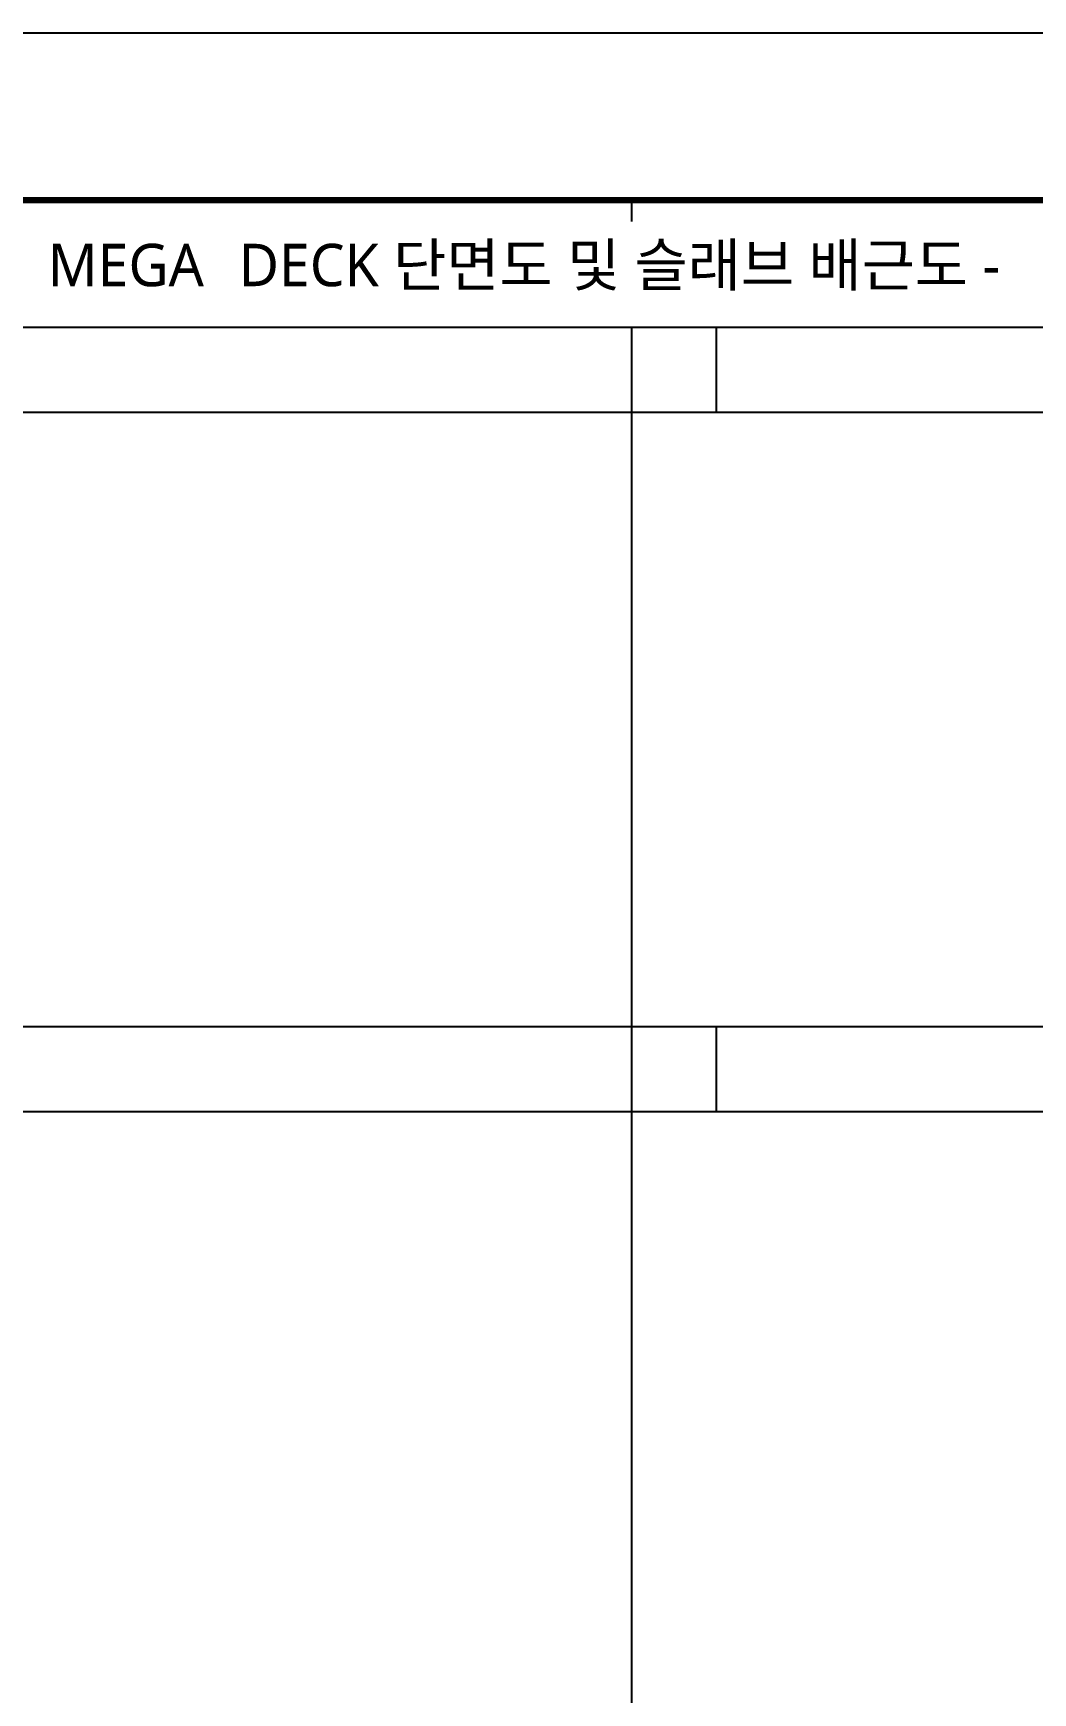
# Model space of a CAD drawing. Extents: x 10983 to 44623, y -18406 to 11294.
# Drawn here: x 30309 to 32667, y 7378 to 11294 of the extents above; entities that cross this region are included whole.
import ezdxf
from ezdxf.enums import TextEntityAlignment as Align

# ---------------------------------------------------------------- set-up
doc = ezdxf.new("R2010")
doc.units = 0
doc.header["$LTSCALE"] = 100
doc.header["$MEASUREMENT"] = 0
doc.layers.get('0').update_dxf_attribs({"linetype": 'CONTINUOUS'})
doc.layers.get('Defpoints').update_dxf_attribs({"color": 165, "linetype": 'CONTINUOUS'})
for name, color, linetype in [('form', 7, 'CONTINUOUS'), ('NDS_DCN', 10, 'CONTINUOUS'), ('TG-TABLE.TEX', 7, 'CONTINUOUS'), ('TXT', 3, 'CONTINUOUS')]:
    doc.layers.add(name, color=color, linetype=linetype)
doc.styles.add('VICON TEXT', font='malgun.ttf')

# ---------------------------------------------------------------- blocks, each defined once
blk = doc.blocks.new('Deck_Sh03')
at = {"layer": 'Defpoints'}
blk.add_lwpolyline([(-517.5, -296.1), (7892.5, -296.1), (7892.5, 5644), (-517.5, 5644)], close=True, dxfattribs=at)
at = {"layer": 'form', "color": 30}
blk.add_line((3400, 5250), (3400, 5200), dxfattribs=at)
at = {"layer": 'form', "color": 30, "const_width": 14.2}
blk.add_lwpolyline([(-226.8, 5250), (-226.8, -68.2), (7726.8, -68.2), (7726.8, 5250)], close=True, dxfattribs=at)
at = {"layer": 'TG-TABLE.TEX', "color": 3, "style": 'VICON TEXT'}
blk.add_text('DECK 단면도 및 슬래브 배근도 -', height=100, dxfattribs=at).set_placement((2473.6, 5047))
at = {"layer": 'TG-TABLE.TEX', "color": 3, "ltscale": 0.5, "style": 'VICON TEXT'}
blk.add_attdef('DKTYT', text='', height=100, dxfattribs=at).set_placement((2425.2, 5047), align=Align.RIGHT)
at = {"layer": 'TXT', "ltscale": 0.5, "style": 'VICON TEXT'}
blk.add_attdef('DKTYR', text='', height=45, dxfattribs=at).set_placement((7248.4, 1495), align=Align.RIGHT)
blk = doc.blocks.new('Deck_Sh04')
at = {"linetype": 'ByBlock'}
for p, q in [((0, 4950), (1700, 4950)), ((0, 4950), (0, 0)), ((200, 4950), (200, 4750)), ((1700, 4950), (1700, 0)), ((0, 4750), (1700, 4750)), ((0, 3300), (1700, 3300)), ((200, 3300), (200, 3100)), ((0, 3100), (1700, 3100))]:
    blk.add_line(p, q, dxfattribs=at)

msp = doc.modelspace()

# ---------------------------------------------------------------- block references
at = {"ltscale": 0.5}
ref = msp.add_blockref('Deck_Sh03', (28320, 5650), dxfattribs=at)
ref.add_attrib('DKTYT', 'MEGA ', dxfattribs={"layer": 'TG-TABLE.TEX', "color": 3, "ltscale": 0.5, "height": 100, "style": 'VICON TEXT'}).set_placement((30745.2, 10697), align=Align.RIGHT)
at = {"layer": 'NDS_DCN', "ltscale": 0.5}
for p in [(30020, 5650), (31720, 5650)]:
    msp.add_blockref('Deck_Sh04', p, dxfattribs=at)

doc.saveas('drawing.dxf')
